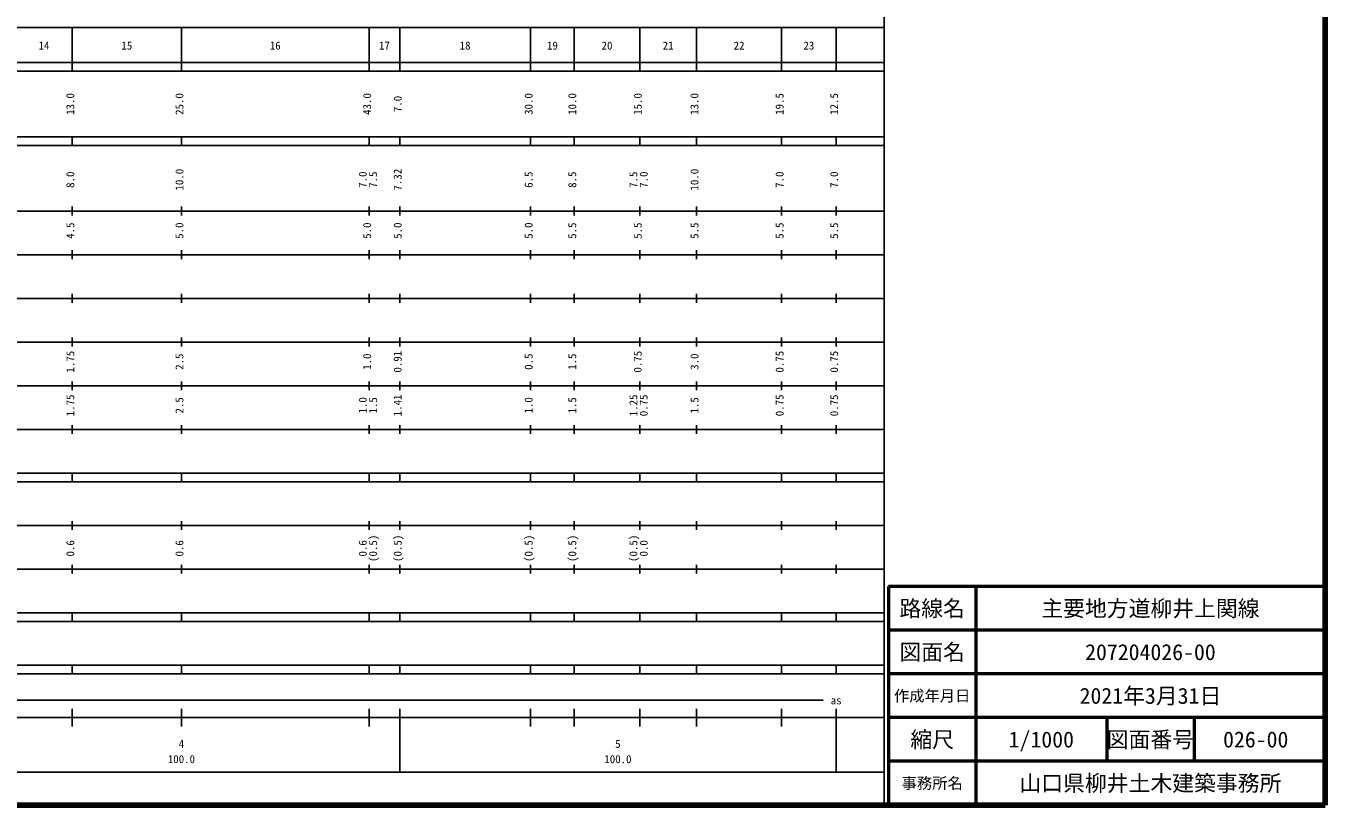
# Model space of a CAD drawing. Units: millimetres on the paper, enlarged 1000 times. Extents: x 40000 to 680000, y 20000 to 380000.
# Drawn here: x 382384 to 680000, y 20000 to 198357 of the extents above; entities that cross this region are included whole.
import ezdxf
from ezdxf.enums import TextEntityAlignment as Align

# ---------------------------------------------------------------- set-up
doc = ezdxf.new("R2010")
doc.units = ezdxf.units.MM
doc.header["$LTSCALE"] = 1000
for name, color, linetype, lineweight in [('M-TTL', 2, 'Continuous', 140), ('M-TTL-BAND', 7, 'Continuous', 25), ('M-TTL-FRAM', 2, 'Continuous', 50), ('M-TTL-LINE', 7, 'Continuous', 50)]:
    doc.layers.add(name, color=color, linetype=linetype, lineweight=lineweight)
doc.layers.add('M-TTL-TXT', color=7, linetype='Continuous')
doc.styles.add('ＭＳ ゴシック', font='')
doc.styles.get('ＭＳ ゴシック').set_extended_font_data('MS Gothic')

msp = doc.modelspace()

# ---------------------------------------------------------------- linework, layer by layer
at = {"layer": 'M-TTL'}
for p, q in [((680000, 20000), (680000, 380000)), ((40000, 20000), (680000, 20000))]:
    msp.add_line(p, q, dxfattribs=at)
at = {"layer": 'M-TTL-BAND'}
for p, q in [((579000, 20000), (579000, 370000)), ((68000, 198000), (579000, 198000)), ((393000, 188000), (393000, 198000)), ((418000, 188000), (418000, 198000)), ((461000, 188000), (461000, 198000)), ((468000, 188000), (468000, 198000)), ((468000, 188000), (468000, 198000)), ((498000, 188000), (498000, 198000)), ((508000, 188000), (508000, 198000)), ((523000, 188000), (523000, 198000)), ((536000, 188000), (536000, 198000)), ((555500, 188000), (555500, 198000)), ((568000, 188000), (568000, 198000)), ((568000, 188000), (568000, 198000)), ((40000, 190000), (579000, 190000)), ((40000, 188000), (579000, 188000)), ((40000, 173000), (579000, 173000)), ((393000, 171000), (393000, 173000)), ((418000, 171000), (418000, 173000)), ((461000, 171000), (461000, 173000)), ((468000, 171000), (468000, 173000)), ((468000, 171000), (468000, 173000)), ((498000, 171000), (498000, 173000)), ((508000, 171000), (508000, 173000)), ((523000, 171000), (523000, 173000)), ((536000, 171000), (536000, 173000)), ((555500, 171000), (555500, 173000)), ((568000, 171000), (568000, 173000)), ((568000, 171000), (568000, 173000)), ((40000, 171000), (579000, 171000)), ((40000, 156000), (579000, 156000)), ((393000, 155000), (393000, 157000)), ((418000, 155000), (418000, 157000)), ((461000, 155000), (461000, 157000)), ((468000, 155000), (468000, 157000)), ((468000, 155000), (468000, 157000)), ((498000, 155000), (498000, 157000)), ((508000, 155000), (508000, 157000)), ((523000, 155000), (523000, 157000)), ((536000, 155000), (536000, 157000)), ((555500, 155000), (555500, 157000)), ((568000, 155000), (568000, 157000)), ((568000, 155000), (568000, 157000)), ((46000, 146000), (579000, 146000)), ((393000, 145000), (393000, 147000)), ((418000, 145000), (418000, 147000)), ((461000, 145000), (461000, 147000)), ((468000, 145000), (468000, 147000)), ((468000, 145000), (468000, 147000)), ((498000, 145000), (498000, 147000)), ((508000, 145000), (508000, 147000)), ((523000, 145000), (523000, 147000)), ((536000, 145000), (536000, 147000)), ((555500, 145000), (555500, 147000)), ((568000, 145000), (568000, 147000)), ((568000, 145000), (568000, 147000)), ((393000, 135000), (393000, 137000)), ((418000, 135000), (418000, 137000)), ((461000, 135000), (461000, 137000)), ((468000, 135000), (468000, 137000)), ((468000, 135000), (468000, 137000)), ((498000, 135000), (498000, 137000)), ((508000, 135000), (508000, 137000)), ((523000, 135000), (523000, 137000)), ((536000, 135000), (536000, 137000)), ((555500, 135000), (555500, 137000)), ((568000, 135000), (568000, 137000)), ((568000, 135000), (568000, 137000)), ((52000, 136000), (579000, 136000)), ((46000, 126000), (579000, 126000)), ((393000, 125000), (393000, 127000)), ((418000, 125000), (418000, 127000)), ((461000, 125000), (461000, 127000)), ((468000, 125000), (468000, 127000)), ((468000, 125000), (468000, 127000)), ((498000, 125000), (498000, 127000)), ((508000, 125000), (508000, 127000)), ((523000, 125000), (523000, 127000)), ((536000, 125000), (536000, 127000)), ((555500, 125000), (555500, 127000)), ((568000, 125000), (568000, 127000)), ((568000, 125000), (568000, 127000)), ((393000, 115000), (393000, 117000)), ((418000, 115000), (418000, 117000)), ((461000, 115000), (461000, 117000)), ((468000, 115000), (468000, 117000)), ((468000, 115000), (468000, 117000)), ((498000, 115000), (498000, 117000)), ((508000, 115000), (508000, 117000)), ((523000, 115000), (523000, 117000)), ((536000, 115000), (536000, 117000)), ((555500, 115000), (555500, 117000)), ((568000, 115000), (568000, 117000)), ((568000, 115000), (568000, 117000)), ((52000, 116000), (579000, 116000)), ((46000, 106000), (579000, 106000)), ((393000, 105000), (393000, 107000)), ((418000, 105000), (418000, 107000)), ((461000, 105000), (461000, 107000)), ((468000, 105000), (468000, 107000)), ((468000, 105000), (468000, 107000)), ((498000, 105000), (498000, 107000)), ((508000, 105000), (508000, 107000)), ((523000, 105000), (523000, 107000)), ((536000, 105000), (536000, 107000)), ((555500, 105000), (555500, 107000)), ((568000, 105000), (568000, 107000)), ((568000, 105000), (568000, 107000)), ((40000, 96000), (579000, 96000)), ((393000, 94000), (393000, 96000)), ((418000, 94000), (418000, 96000)), ((461000, 94000), (461000, 96000)), ((468000, 94000), (468000, 96000)), ((468000, 94000), (468000, 96000)), ((498000, 94000), (498000, 96000)), ((508000, 94000), (508000, 96000)), ((523000, 94000), (523000, 96000)), ((536000, 94000), (536000, 96000)), ((555500, 94000), (555500, 96000)), ((568000, 94000), (568000, 96000)), ((568000, 94000), (568000, 96000)), ((40000, 94000), (579000, 94000)), ((49000, 84000), (579000, 84000)), ((393000, 83000), (393000, 85000)), ((418000, 83000), (418000, 85000)), ((461000, 83000), (461000, 85000)), ((468000, 83000), (468000, 85000)), ((468000, 83000), (468000, 85000)), ((498000, 83000), (498000, 85000)), ((508000, 83000), (508000, 85000)), ((523000, 83000), (523000, 85000)), ((536000, 83000), (536000, 85000)), ((555500, 83000), (555500, 85000)), ((568000, 83000), (568000, 85000)), ((568000, 83000), (568000, 85000)), ((393000, 73000), (393000, 75000)), ((418000, 73000), (418000, 75000)), ((461000, 73000), (461000, 75000)), ((468000, 73000), (468000, 75000)), ((468000, 73000), (468000, 75000)), ((498000, 73000), (498000, 75000)), ((508000, 73000), (508000, 75000)), ((523000, 73000), (523000, 75000)), ((536000, 73000), (536000, 75000)), ((555500, 73000), (555500, 75000)), ((568000, 73000), (568000, 75000)), ((568000, 73000), (568000, 75000)), ((40000, 74000), (579000, 74000)), ((40000, 64000), (579000, 64000)), ((393000, 62000), (393000, 64000)), ((418000, 62000), (418000, 64000)), ((461000, 62000), (461000, 64000)), ((468000, 62000), (468000, 64000)), ((468000, 62000), (468000, 64000)), ((498000, 62000), (498000, 64000)), ((508000, 62000), (508000, 64000)), ((523000, 62000), (523000, 64000)), ((536000, 62000), (536000, 64000)), ((555500, 62000), (555500, 64000)), ((568000, 62000), (568000, 64000)), ((568000, 62000), (568000, 64000)), ((40000, 62000), (579000, 62000)), ((40000, 52000), (579000, 52000)), ((393000, 50000), (393000, 52000)), ((418000, 50000), (418000, 52000)), ((461000, 50000), (461000, 52000)), ((468000, 50000), (468000, 52000)), ((468000, 50000), (468000, 52000)), ((498000, 50000), (498000, 52000)), ((508000, 50000), (508000, 52000)), ((523000, 50000), (523000, 52000)), ((536000, 50000), (536000, 52000)), ((555500, 50000), (555500, 52000)), ((568000, 50000), (568000, 52000)), ((568000, 50000), (568000, 52000)), ((40000, 50000), (579000, 50000)), ((71000, 44000), (565000, 44000)), ((393000, 38000), (393000, 42000)), ((418000, 38000), (418000, 42000)), ((461000, 38000), (461000, 42000)), ((468000, 27500), (468000, 42000)), ((468000, 27500), (468000, 42000)), ((498000, 38000), (498000, 42000)), ((508000, 38000), (508000, 42000)), ((523000, 38000), (523000, 42000)), ((536000, 38000), (536000, 42000)), ((555500, 38000), (555500, 42000)), ((568000, 27500), (568000, 42000)), ((568000, 27500), (568000, 42000)), ((40000, 40000), (579000, 40000)), ((68000, 27500), (579000, 27500))]:
    msp.add_line(p, q, dxfattribs=at)
at = {"layer": 'M-TTL-FRAM'}
for p, q in [((680000, 70000), (580000, 70000)), ((580000, 70000), (580000, 20000))]:
    msp.add_line(p, q, dxfattribs=at)
at = {"layer": 'M-TTL-LINE'}
for p, q in [((600000, 70000), (600000, 20000)), ((680000, 60000), (580000, 60000)), ((680000, 50000), (580000, 50000)), ((680000, 40000), (580000, 40000)), ((630000, 40000), (630000, 30000)), ((650000, 40000), (650000, 30000)), ((680000, 30000), (580000, 30000))]:
    msp.add_line(p, q, dxfattribs=at)

# ---------------------------------------------------------------- texts
at = {"layer": 'M-TTL-BAND', "style": 'ＭＳ ゴシック'}
for s, p in [('14', (386500, 192405)), ('15', (405500, 192405)), ('16', (439500, 192405)), ('17', (464500, 192405)), ('18', (483000, 192405)), ('19', (503000, 192405)), ('20', (515500, 192405)), ('21', (529500, 192405)), ('22', (545750, 192405)), ('23', (561750, 192405)), ('as', (568000, 42500)), ('4', (418000, 32523)), ('5', (518000, 32523)), ('100.0', (418000, 29033)), ('100.0', (518000, 29033))]:
    msp.add_text(s, height=1833, dxfattribs=at).set_placement(p, align=Align.BOTTOM_CENTER)
for s, p in [('13.0', (394000, 180500)), ('25.0', (419000, 180500)), ('43.0', (462000, 180500)), ('7.0', (469000, 180500)), ('30.0', (499000, 180500)), ('10.0', (509000, 180500)), ('15.0', (524000, 180500)), ('13.0', (537000, 180500)), ('19.5', (556500, 180500)), ('12.5', (569000, 180500)), ('8.0', (394000, 163174)), ('10.0', (419000, 163174)), ('7.0', (461000, 163174)), ('7.5', (463370, 163174)), ('7.32', (469000, 163174)), ('6.5', (499000, 163174)), ('8.5', (509000, 163174)), ('7.5', (523000, 163174)), ('7.0', (525370, 163174)), ('10.0', (537000, 163174)), ('7.0', (556500, 163174)), ('7.0', (569000, 163174)), ('4.5', (394000, 151500)), ('5.0', (419000, 151500)), ('5.0', (462000, 151500)), ('5.0', (469000, 151500)), ('5.0', (499000, 151500)), ('5.5', (509000, 151500)), ('5.5', (524000, 151500)), ('5.5', (537000, 151500)), ('5.5', (556500, 151500)), ('5.5', (569000, 151500)), ('1.75', (394000, 121500)), ('2.5', (419000, 121500)), ('1.0', (462000, 121500)), ('0.91', (469000, 121500)), ('0.5', (499000, 121500)), ('1.5', (509000, 121500)), ('0.75', (524000, 121500)), ('3.0', (537000, 121500)), ('0.75', (556500, 121500)), ('0.75', (569000, 121500)), ('1.75', (394000, 111500)), ('2.5', (419000, 111500)), ('1.0', (461000, 111500)), ('1.5', (463370, 111500)), ('1.41', (469000, 111500)), ('1.0', (499000, 111500)), ('1.5', (509000, 111500)), ('1.25', (523000, 111500)), ('0.75', (525370, 111500)), ('1.5', (537000, 111500)), ('0.75', (556500, 111500)), ('0.75', (569000, 111500)), ('0.6', (394000, 78764)), ('0.6', (419000, 78764)), ('0.6', (461000, 78764)), ('(0.5)', (463370, 78764)), ('(0.5)', (469000, 78764)), ('(0.5)', (499000, 78764)), ('(0.5)', (509000, 78764)), ('(0.5)', (523000, 78764)), ('0.0', (525370, 78764))]:
    msp.add_text(s, height=1833, rotation=90, dxfattribs=at).set_placement(p, align=Align.BOTTOM_CENTER)
at = {"layer": 'M-TTL-TXT', "style": 'ＭＳ ゴシック'}
for s, height, p in [('路線名', 3666, (590000, 65000)), ('路線名', 3666, (590000, 65000)), ('主要地方道柳井上関線', 3666, (640000, 65000)), ('図面名', 3666, (590000, 55000)), ('図面名', 3666, (590000, 55000)), ('207204026-00', 3666, (640000, 55000)), ('作成年月日', 2566, (590000, 45000)), ('作成年月日', 2566, (590000, 45000)), ('2021年3月31日', 3666, (640000, 45000)), ('縮尺', 3666, (590000, 35000)), ('縮尺', 3666, (590000, 35000)), ('1/1000', 3666, (615000, 35000)), ('図面番号', 3666, (640000, 35000)), ('図面番号', 3666, (640000, 35000)), ('026-00', 3666, (664125, 35000)), ('山口県柳井土木建築事務所', 3666, (640000, 25000)), ('事務所名', 2566, (590000, 25000)), ('事務所名', 2566, (590000, 25000))]:
    msp.add_text(s, height=height, dxfattribs=at).set_placement(p, align=Align.MIDDLE_CENTER)

doc.saveas('drawing.dxf')
